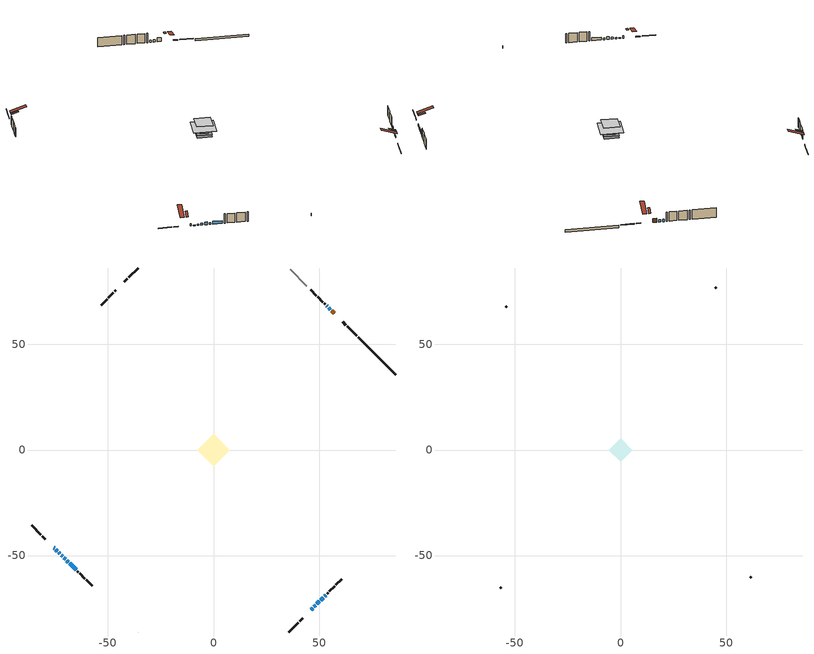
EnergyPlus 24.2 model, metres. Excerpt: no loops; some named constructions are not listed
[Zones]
conditioned space
 floor outside (Floor1 construction): -2.68,0 0,2.68 2.68,0 0,-2.68 z0.59
 floor adiabatic (Floor3 construction): -5.07,0 0,5.07 5.07,0 0,-5.07 z0.59
 floor adiabatic (AdiabaticFloorConstruction): -7.63,0 0,7.63 7.63,0 0,-7.63 z3.03
 floor foundation (Slab1 construction): -5.07,0 0,5.07 5.07,0 0,-5.07 z-0.61
 wall outside (RimJoist1 construction): 35.7,-86.19 40.19,-81.71 / -86.19,-35.7 -81.71,-40.19 / -35.7,86.19 -40.19,81.71 / 67.86,54.03 63.38,58.52 z0.59:0.89
 wall outside (RimJoist2 construction): 40.84,-81.05 42.29,-79.6 / -81.05,-40.84 -79.6,-42.29 / -40.84,81.05 -42.29,79.6 / 62.72,59.17 61.27,60.62 z0.59:0.89
 wall outside (AdiabaticWallConstruction 1): 57.25,64.65 56.04,65.85 z0.59:2.62
 wall outside (AdiabaticWallConstruction): -75.58,-46.32 -75.3,-46.6 / -35.7,-86.19 -35.55,-86.19 z0.59:1.81; -74.64,-47.25 -74.03,-47.86 z0.59:0.9; -73.38,-48.52 -72.76,-49.13 z0.59:1.2; -72.11,-49.79 -71.5,-50.4 z0.59:1.51; 55.39,66.51 54.58,67.32 / 53.92,67.97 53.53,68.37 / 46.32,-75.58 46.91,-74.99 z0.59:1.73; 47.57,-74.33 48.36,-73.54 z0.59:1.25; 49.01,-72.88 50.2,-71.7 / -70.84,-51.05 -70.09,-51.81 / -68.16,-53.73 -65.11,-56.78 z0.59:2.01; -69.43,-52.46 -68.82,-53.08 z0.59:1.43; 50.85,-71.04 51.91,-69.98 z0.59:2.57; 52.57,-69.33 53.2,-68.69 z0.59:1.71
 wall outside (Wall1 construction): 53.86,-68.04 54.24,-67.65 / -64.46,-57.44 -64.07,-57.82 / -46.32,75.58 -46.7,75.19 / 52.87,69.02 52.49,69.41 z0.59:5.47
 wall outside (Wall2 construction): 54.9,-67 57.32,-64.57 / -63.41,-58.48 -60.99,-60.9 / -47.36,74.54 -49.78,72.12 / 51.83,70.07 49.41,72.49 z0.59:5.47
 wall outside (Wall3 construction): 57.98,-63.92 60.78,-61.12 / -60.34,-61.56 -57.53,-64.36 / -50.44,71.46 -53.24,68.66 / 48.75,73.14 45.95,75.95 z0.59:5.47
 wall foundation (FoundationWall1 construction): 86.19,35.7 68.52,53.38 z-0.61:0.59
 wall adiabatic (Wall5 construction): 44.26,77.63 36.36,85.54 z0.59:5.47
 window (WindowConstruction 13): -75.58,-46.32 -75.3,-46.6 z0.59:1.81
 window (WindowConstruction 3): -74.64,-47.25 -74.03,-47.86 z0.59:0.89
 window (WindowConstruction 4): -73.38,-48.52 -72.77,-49.13 z0.59:1.2
 window (WindowConstruction 5): -72.11,-49.79 -71.5,-50.4 z0.59:1.5
 window (WindowConstruction 6): 55.39,66.51 54.58,67.32 z0.59:1.73
 window (WindowConstruction 7): 53.92,67.97 53.53,68.37 z0.59:1.73
 window (WindowConstruction 8): 46.32,-75.58 46.91,-74.99 z0.59:1.73
 window (WindowConstruction 9): 47.57,-74.33 48.35,-73.54 z0.59:1.25
 window (WindowConstruction 10): 49.01,-72.88 50.2,-71.7 z0.59:2.01
 window (WindowConstruction 14): -35.7,-86.19 -35.55,-86.19 z0.59:1.81
 window (WindowConstruction 11): -70.84,-51.05 -70.09,-51.81 z0.59:2.01
 window (WindowConstruction 12): -69.43,-52.46 -68.82,-53.07 z0.59:1.43
 window (WindowConstruction): 50.85,-71.04 51.91,-69.98 z0.59:2.57
 window (WindowConstruction 1): 52.57,-69.32 53.2,-68.69 z0.59:1.71
 window (WindowConstruction 2): -68.16,-53.73 -65.11,-56.78 z0.59:2.01
 door (Door): 57.25,64.65 56.04,65.85 z0.59:2.62
 ceiling adiabatic (AdiabaticFloorConstruction): 0,-7.63 7.63,0 0,7.63 -7.63,0 z3.03
 roof outside (Roof2 construction): 45.66,-76.24,5.47 43.2,-73.77,6.63 42.55,-74.42,6.63 45.01,-76.88,5.47; -76.24,-45.66,5.47 -73.77,-43.2,6.63 -74.42,-42.55,6.63 -76.88,-45.01,5.47; -45.66,76.24,5.47 -43.2,73.77,6.63 -42.55,74.42,6.63 -45.01,76.88,5.47; 57.91,63.99,5.47 55.44,61.53,6.63 56.09,60.88,6.63 58.55,63.34,5.47
attic - vented
 floor to conditioned space (Floor2 construction Reversed): -5.47,0 0,5.47 5.47,0 0,-5.47 z5.47
 wall outside (Wall4 construction): 61.44,-60.46 61.81,-60.09 / -56.88,-65.02 -56.51,-65.39 / -53.9,68 -54.27,67.63 / 45.29,76.6 44.92,76.97 z0.59:5.47
 roof outside (Roof1 construction): 44.35,-77.54,5.47 39.03,-72.22,7.98 37.63,-73.62,7.98 42.95,-78.94,5.47; -77.54,-44.35,5.47 -72.22,-39.03,7.98 -73.62,-37.63,7.98 -78.94,-42.95,5.47; -44.35,77.54,5.47 -39.03,72.22,7.98 -37.63,73.62,7.98 -42.95,78.94,5.47; 59.21,62.68,5.47 53.89,57.36,7.98 55.29,55.96,7.98 60.61,61.28,5.47
[Material] Roughness=Rough; Thermal Absorptance=0.9
Name | Thickness {m} | Conductivity {W/m-K} | Density {kg/m3} | Specific Heat {J/kg-K} | Solar Absorptance | Visible Absorptance
ceiling loosefill ins | 0.169333 | 0.0480833 | 16.02 | 1046.75 | 0.7 | 0.7
ceiling stud and cavity | 0.1397 | 0.177091 | 65.682 | 1177.47 | 0.7 | 0.7
gypsum board | 0.0127 | 0.160291 | 801 | 837.4 | 0.6 | 0.6
[Construction]
Floor2 construction: ceiling loosefill ins, ceiling stud and cavity, gypsum board
[EnergyManagementSystem:OutputVariable] Type of Data in Variable=Summed; Update Frequency=ZoneTimestep
Name | EMS Variable | EMS Program or Subroutine | Units
loads_htg_tot_peakload_outvar; loads_htg_tot_annual_outvar; Energy Management System Output Variable 1; Energy Management System Output Variable 45 | loads_htg_tot | total_loads_program | J
loads_clg_tot_peakload_outvar; loads_clg_tot_annual_outvar; Energy Management System Output Variable 2; Energy Management System Output Variable 46 | loads_clg_tot | total_loads_program | J
htg_unmet_hours_annual_outvar; Energy Management System Output Variable 3 | htg_unmet_hours | unmet_hours_program | hr
clg_unmet_hours_annual_outvar; Energy Management System Output Variable 4 | clg_unmet_hours | unmet_hours_program | hr
loads_htg_roofs_annual_outvar; Energy Management System Output Variable 5 | loads_htg_roofs | component_loads_program | J
loads_htg_ceilings_annual_outvar; Energy Management System Output Variable 6 | loads_htg_ceilings | component_loads_program | J
loads_htg_walls_annual_outvar; Energy Management System Output Variable 7 | loads_htg_walls | component_loads_program | J
loads_htg_rim_joists_annual_outvar; Energy Management System Output Variable 8 | loads_htg_rim_joists | component_loads_program | J
loads_htg_foundation_walls_annual_outvar; Energy Management System Output Variable 9 | loads_htg_foundation_walls | component_loads_program | J
loads_htg_doors_annual_outvar; Energy Management System Output Variable 10 | loads_htg_doors | component_loads_program | J
loads_htg_windows_conduction_annual_outvar; Energy Management System Output Variable 11 | loads_htg_windows_conduction | component_loads_program | J
loads_htg_windows_solar_annual_outvar; Energy Management System Output Variable 12 | loads_htg_windows_solar | component_loads_program | J
loads_htg_skylights_conduction_annual_outvar; Energy Management System Output Variable 13 | loads_htg_skylights_conduction | component_loads_program | J
loads_htg_skylights_solar_annual_outvar; Energy Management System Output Variable 14 | loads_htg_skylights_solar | component_loads_program | J
loads_htg_floors_annual_outvar; Energy Management System Output Variable 15 | loads_htg_floors | component_loads_program | J
loads_htg_slabs_annual_outvar; Energy Management System Output Variable 16 | loads_htg_slabs | component_loads_program | J
loads_htg_internal_mass_annual_outvar; Energy Management System Output Variable 17 | loads_htg_internal_mass | component_loads_program | J
loads_htg_infil_annual_outvar; Energy Management System Output Variable 18 | loads_htg_infil | component_loads_program | J
loads_htg_natvent_annual_outvar; Energy Management System Output Variable 19 | loads_htg_natvent | component_loads_program | J
loads_htg_mechvent_annual_outvar; Energy Management System Output Variable 20 | loads_htg_mechvent | component_loads_program | J
loads_htg_whf_annual_outvar; Energy Management System Output Variable 21 | loads_htg_whf | component_loads_program | J
loads_htg_ducts_annual_outvar; Energy Management System Output Variable 22 | loads_htg_ducts | component_loads_program | J
loads_htg_intgains_annual_outvar; Energy Management System Output Variable 23 | loads_htg_intgains | component_loads_program | J
loads_htg_lighting_annual_outvar; Energy Management System Output Variable 24 | loads_htg_lighting | component_loads_program | J
loads_clg_roofs_annual_outvar; Energy Management System Output Variable 25 | loads_clg_roofs | component_loads_program | J
loads_clg_ceilings_annual_outvar; Energy Management System Output Variable 26 | loads_clg_ceilings | component_loads_program | J
loads_clg_walls_annual_outvar; Energy Management System Output Variable 27 | loads_clg_walls | component_loads_program | J
loads_clg_rim_joists_annual_outvar; Energy Management System Output Variable 28 | loads_clg_rim_joists | component_loads_program | J
loads_clg_foundation_walls_annual_outvar; Energy Management System Output Variable 29 | loads_clg_foundation_walls | component_loads_program | J
loads_clg_doors_annual_outvar; Energy Management System Output Variable 30 | loads_clg_doors | component_loads_program | J
loads_clg_windows_conduction_annual_outvar; Energy Management System Output Variable 31 | loads_clg_windows_conduction | component_loads_program | J
loads_clg_windows_solar_annual_outvar; Energy Management System Output Variable 32 | loads_clg_windows_solar | component_loads_program | J
loads_clg_skylights_conduction_annual_outvar; Energy Management System Output Variable 33 | loads_clg_skylights_conduction | component_loads_program | J
loads_clg_skylights_solar_annual_outvar; Energy Management System Output Variable 34 | loads_clg_skylights_solar | component_loads_program | J
loads_clg_floors_annual_outvar; Energy Management System Output Variable 35 | loads_clg_floors | component_loads_program | J
loads_clg_slabs_annual_outvar; Energy Management System Output Variable 36 | loads_clg_slabs | component_loads_program | J
loads_clg_internal_mass_annual_outvar; Energy Management System Output Variable 37 | loads_clg_internal_mass | component_loads_program | J
loads_clg_infil_annual_outvar; Energy Management System Output Variable 38 | loads_clg_infil | component_loads_program | J
loads_clg_natvent_annual_outvar; Energy Management System Output Variable 39 | loads_clg_natvent | component_loads_program | J
loads_clg_mechvent_annual_outvar; Energy Management System Output Variable 40 | loads_clg_mechvent | component_loads_program | J
loads_clg_whf_annual_outvar; Energy Management System Output Variable 41 | loads_clg_whf | component_loads_program | J
loads_clg_ducts_annual_outvar; Energy Management System Output Variable 42 | loads_clg_ducts | component_loads_program | J
loads_clg_intgains_annual_outvar; Energy Management System Output Variable 43 | loads_clg_intgains | component_loads_program | J
loads_clg_lighting_annual_outvar; Energy Management System Output Variable 44 | loads_clg_lighting | component_loads_program | J
[Schedule:Day:Interval]
interior lighting schedule day: No, 01:00, 0.108182, 04:00, 0.0901515, 05:00, 0.0991667, 06:00, 0.162273, 07:00, 0.270455, 08:00, 0.342576, 10:00, 0.369621, 11:00, 0.351591, 12:00, 0.333561, 13:00, 0.324545, 14:00, 0.31553, 15:00, 0.333561, 16:00, 0.369621, 17:00, 0.450758, 18:00, 0.585985, 19:00, 0.775303, 20:00, 0.955606, 21:00, 0.991667, 22:00, 0.712197, 23:00, 0.360606, 24:00, 0.162273
interior lighting schedule day 1: No, 01:00, 0.100909, 04:00, 0.0840909, 05:00, 0.0925, 06:00, 0.151364, 07:00, 0.252273, 08:00, 0.319545, 10:00, 0.344773, 11:00, 0.327955, 12:00, 0.311136, 13:00, 0.302727, 14:00, 0.294318, 15:00, 0.311136, 16:00, 0.344773, 17:00, 0.420455, 18:00, 0.546591, 19:00, 0.723182, 20:00, 0.891364, 21:00, 0.925, 22:00, 0.664318, 23:00, 0.336364, 24:00, 0.151364
interior lighting schedule day 2: No, 01:00, 0.0927273, 04:00, 0.0772727, 05:00, 0.085, 06:00, 0.139091, 07:00, 0.231818, 08:00, 0.293636, 10:00, 0.316818, 11:00, 0.301364, 12:00, 0.285909, 13:00, 0.278182, 14:00, 0.270455, 15:00, 0.285909, 16:00, 0.316818, 17:00, 0.386364, 18:00, 0.502273, 19:00, 0.664545, 20:00, 0.819091, 21:00, 0.85, 22:00, 0.610455, 23:00, 0.309091, 24:00, 0.139091
interior lighting schedule day 3: No, 01:00, 0.0845455, 04:00, 0.0704545, 05:00, 0.0775, 06:00, 0.126818, 07:00, 0.211364, 08:00, 0.267727, 10:00, 0.288864, 11:00, 0.274773, 12:00, 0.260682, 13:00, 0.253636, 14:00, 0.246591, 15:00, 0.260682, 16:00, 0.288864, 17:00, 0.352273, 18:00, 0.457955, 19:00, 0.605909, 20:00, 0.746818, 21:00, 0.775, 22:00, 0.556591, 23:00, 0.281818, 24:00, 0.126818
interior lighting schedule day 4: No, 01:00, 0.0763636, 04:00, 0.0636364, 05:00, 0.07, 06:00, 0.114545, 07:00, 0.190909, 08:00, 0.241818, 10:00, 0.260909, 11:00, 0.248182, 12:00, 0.235455, 13:00, 0.229091, 14:00, 0.222727, 15:00, 0.235455, 16:00, 0.260909, 17:00, 0.318182, 18:00, 0.413636, 19:00, 0.547273, 20:00, 0.674545, 21:00, 0.7, 22:00, 0.502727, 23:00, 0.254545, 24:00, 0.114545
interior lighting schedule day 5: No, 01:00, 0.0727273, 04:00, 0.0606061, 05:00, 0.0666667, 06:00, 0.109091, 07:00, 0.181818, 08:00, 0.230303, 10:00, 0.248485, 11:00, 0.236364, 12:00, 0.224242, 13:00, 0.218182, 14:00, 0.212121, 15:00, 0.224242, 16:00, 0.248485, 17:00, 0.30303, 18:00, 0.393939, 19:00, 0.521212, 20:00, 0.642424, 21:00, 0.666667, 22:00, 0.478788, 23:00, 0.242424, 24:00, 0.109091
interior lighting schedule day 6: No, 01:00, 0.0745455, 04:00, 0.0621212, 05:00, 0.0683333, 06:00, 0.111818, 07:00, 0.186364, 08:00, 0.236061, 10:00, 0.254697, 11:00, 0.242273, 12:00, 0.229848, 13:00, 0.223636, 14:00, 0.217424, 15:00, 0.229848, 16:00, 0.254697, 17:00, 0.310606, 18:00, 0.403788, 19:00, 0.534242, 20:00, 0.658485, 21:00, 0.683333, 22:00, 0.490758, 23:00, 0.248485, 24:00, 0.111818
interior lighting schedule day 7: No, 01:00, 0.08, 04:00, 0.0666667, 05:00, 0.0733333, 06:00, 0.12, 07:00, 0.2, 08:00, 0.253333, 10:00, 0.273333, 11:00, 0.26, 12:00, 0.246667, 13:00, 0.24, 14:00, 0.233333, 15:00, 0.246667, 16:00, 0.273333, 17:00, 0.333333, 18:00, 0.433333, 19:00, 0.573333, 20:00, 0.706667, 21:00, 0.733333, 22:00, 0.526667, 23:00, 0.266667, 24:00, 0.12
interior lighting schedule day 8: No, 01:00, 0.0890909, 04:00, 0.0742424, 05:00, 0.0816667, 06:00, 0.133636, 07:00, 0.222727, 08:00, 0.282121, 10:00, 0.304394, 11:00, 0.289545, 12:00, 0.274697, 13:00, 0.267273, 14:00, 0.259848, 15:00, 0.274697, 16:00, 0.304394, 17:00, 0.371212, 18:00, 0.482576, 19:00, 0.638485, 20:00, 0.78697, 21:00, 0.816667, 22:00, 0.586515, 23:00, 0.29697, 24:00, 0.133636
interior lighting schedule day 9: No, 01:00, 0.0972727, 04:00, 0.0810606, 05:00, 0.0891667, 06:00, 0.145909, 07:00, 0.243182, 08:00, 0.30803, 10:00, 0.332348, 11:00, 0.316136, 12:00, 0.299924, 13:00, 0.291818, 14:00, 0.283712, 15:00, 0.299924, 16:00, 0.332348, 17:00, 0.405303, 18:00, 0.526894, 19:00, 0.697121, 20:00, 0.859242, 21:00, 0.891667, 22:00, 0.640379, 23:00, 0.324242, 24:00, 0.145909
interior lighting schedule day 10: No, 01:00, 0.105455, 04:00, 0.0878788, 05:00, 0.0966667, 06:00, 0.158182, 07:00, 0.263636, 08:00, 0.333939, 10:00, 0.360303, 11:00, 0.342727, 12:00, 0.325152, 13:00, 0.316364, 14:00, 0.307576, 15:00, 0.325152, 16:00, 0.360303, 17:00, 0.439394, 18:00, 0.571212, 19:00, 0.755758, 20:00, 0.931515, 21:00, 0.966667, 22:00, 0.694242, 23:00, 0.351515, 24:00, 0.158182
interior lighting schedule day 11: No, 01:00, 0.109091, 04:00, 0.0909091, 05:00, 0.1, 06:00, 0.163636, 07:00, 0.272727, 08:00, 0.345455, 10:00, 0.372727, 11:00, 0.354545, 12:00, 0.336364, 13:00, 0.327273, 14:00, 0.318182, 15:00, 0.336364, 16:00, 0.372727, 17:00, 0.454545, 18:00, 0.590909, 19:00, 0.781818, 20:00, 0.963636, 21:00, 1, 22:00, 0.718182, 23:00, 0.363636, 24:00, 0.163636
interior lighting schedule default day; occupants schedule default day; clothes dryer schedule default day; cooking range schedule default day; mech vent bath fan 0 schedule default day; mech vent bath fan 1 schedule default day; misc plug loads schedule default day; general water use schedule default day; heating setpoint default day; cooling setpoint default day; clothes dryer exhaust 0 schedule default day; cooling season schedule day; cooling season schedule day 2; cooling season schedule default day; exterior lighting schedule default day; natural vent schedule default day: No, 24:00, 0
occupants schedule day: No, 05:00, 0.426829, 06:00, 0.719512, 07:00, 1, 08:00, 0.670732, 09:00, 0.329268, 14:00, 0.170732, 15:00, 0.231707, 16:00, 0.329268, 17:00, 0.5, 18:00, 0.670732, 19:00, 0.829268, 21:00, 1, 22:00, 0.853659, 23:00, 0.646341, 24:00, 0.426829
clothes dryer schedule day; clothes dryer exhaust 0 schedule day: No, 01:00, 0.123457, 02:00, 0.0740741, 03:00, 0.0493827, 04:00, 0.0246914, 05:00, 0.0493827, 06:00, 0.0740741, 07:00, 0.197531, 08:00, 0.395062, 09:00, 0.592593, 10:00, 0.839506, 11:00, 0.962963, 12:00, 1, 13:00, 0.91358, 14:00, 0.82716, 15:00, 0.716049, 16:00, 0.753086, 17:00, 0.679012, 18:00, 0.666667, 20:00, 0.62963, 21:00, 0.641975, 22:00, 0.666667, 23:00, 0.54321, 24:00, 0.296296
cooking range schedule day: No, 05:00, 0.0597015, 06:00, 0.11194, 07:00, 0.171642, 08:00, 0.291045, 11:00, 0.343284, 12:00, 0.402985, 13:00, 0.462687, 14:00, 0.343284, 15:00, 0.291045, 16:00, 0.402985, 17:00, 0.567164, 18:00, 1, 19:00, 0.850746, 20:00, 0.432836, 21:00, 0.291045, 22:00, 0.231343, 23:00, 0.171642, 24:00, 0.11194
mech vent bath fan 0 schedule day; mech vent bath fan 1 schedule day: No, 07:00, 0, 08:00, 1, 09:00, 0.2, 24:00, 0
misc plug loads schedule day: No, 06:00, 0.705882, 07:00, 0.745098, 08:00, 0.803922, 15:00, 0.823529, 16:00, 0.862745, 17:00, 0.921569, 18:00, 0.980392, 19:00, 1, 20:00, 0.980392, 21:00, 0.941176, 22:00, 0.862745, 23:00, 0.784314, 24:00, 0.72549
general water use schedule day: No, 01:00, 0.315068, 03:00, 0.287671, 04:00, 0.342466, 05:00, 0.369863, 06:00, 0.520548, 07:00, 0.60274, 08:00, 0.534247, 10:00, 0.506849, 11:00, 0.465753, 14:00, 0.479452, 15:00, 0.534247, 16:00, 0.589041, 17:00, 0.69863, 18:00, 0.876712, 19:00, 0.890411, 20:00, 0.986301, 21:00, 1, 22:00, 0.863014, 23:00, 0.616438, 24:00, 0.465753
heating setpoint day: No, 07:00, 18, 23:00, 21, 24:00, 18
cooling setpoint day: No, 24:00, 25
cooling season schedule day 1: No, 24:00, 1
exterior lighting schedule day: No, 01:00, 0.566667, 03:00, 0.524167, 05:00, 0.495833, 06:00, 0.5525, 07:00, 0.623333, 08:00, 0.580833, 09:00, 0.439167, 10:00, 0.354167, 12:00, 0.34, 13:00, 0.354167, 14:00, 0.396667, 15:00, 0.425, 16:00, 0.495833, 17:00, 0.623333, 18:00, 0.793333, 19:00, 0.906667, 20:00, 0.963333, 21:00, 0.991667, 22:00, 0.920833, 23:00, 0.793333, 24:00, 0.665833
exterior lighting schedule day 1: No, 01:00, 0.528571, 03:00, 0.488929, 05:00, 0.4625, 06:00, 0.515357, 07:00, 0.581429, 08:00, 0.541786, 09:00, 0.409643, 10:00, 0.330357, 12:00, 0.317143, 13:00, 0.330357, 14:00, 0.37, 15:00, 0.396429, 16:00, 0.4625, 17:00, 0.581429, 18:00, 0.74, 19:00, 0.845714, 20:00, 0.898571, 21:00, 0.925, 22:00, 0.858929, 23:00, 0.74, 24:00, 0.621071
exterior lighting schedule day 10: No, 01:00, 0.552381, 03:00, 0.510952, 05:00, 0.483333, 06:00, 0.538571, 07:00, 0.607619, 08:00, 0.56619, 09:00, 0.428095, 10:00, 0.345238, 12:00, 0.331429, 13:00, 0.345238, 14:00, 0.386667, 15:00, 0.414286, 16:00, 0.483333, 17:00, 0.607619, 18:00, 0.773333, 19:00, 0.88381, 20:00, 0.939048, 21:00, 0.966667, 22:00, 0.897619, 23:00, 0.773333, 24:00, 0.649048
exterior lighting schedule day 11: No, 01:00, 0.571429, 03:00, 0.528571, 05:00, 0.5, 06:00, 0.557143, 07:00, 0.628571, 08:00, 0.585714, 09:00, 0.442857, 10:00, 0.357143, 12:00, 0.342857, 13:00, 0.357143, 14:00, 0.4, 15:00, 0.428571, 16:00, 0.5, 17:00, 0.628571, 18:00, 0.8, 19:00, 0.914286, 20:00, 0.971429, 21:00, 1, 22:00, 0.928571, 23:00, 0.8, 24:00, 0.671429
exterior lighting schedule day 2: No, 01:00, 0.485714, 03:00, 0.449286, 05:00, 0.425, 06:00, 0.473571, 07:00, 0.534286, 08:00, 0.497857, 09:00, 0.376429, 10:00, 0.303571, 12:00, 0.291429, 13:00, 0.303571, 14:00, 0.34, 15:00, 0.364286, 16:00, 0.425, 17:00, 0.534286, 18:00, 0.68, 19:00, 0.777143, 20:00, 0.825714, 21:00, 0.85, 22:00, 0.789286, 23:00, 0.68, 24:00, 0.570714
exterior lighting schedule day 3: No, 01:00, 0.442857, 03:00, 0.409643, 05:00, 0.3875, 06:00, 0.431786, 07:00, 0.487143, 08:00, 0.453929, 09:00, 0.343214, 10:00, 0.276786, 12:00, 0.265714, 13:00, 0.276786, 14:00, 0.31, 15:00, 0.332143, 16:00, 0.3875, 17:00, 0.487143, 18:00, 0.62, 19:00, 0.708571, 20:00, 0.752857, 21:00, 0.775, 22:00, 0.719643, 23:00, 0.62, 24:00, 0.520357
exterior lighting schedule day 4: No, 01:00, 0.4, 03:00, 0.37, 05:00, 0.35, 06:00, 0.39, 07:00, 0.44, 08:00, 0.41, 09:00, 0.31, 10:00, 0.25, 12:00, 0.24, 13:00, 0.25, 14:00, 0.28, 15:00, 0.3, 16:00, 0.35, 17:00, 0.44, 18:00, 0.56, 19:00, 0.64, 20:00, 0.68, 21:00, 0.7, 22:00, 0.65, 23:00, 0.56, 24:00, 0.47
exterior lighting schedule day 5: No, 01:00, 0.380952, 03:00, 0.352381, 05:00, 0.333333, 06:00, 0.371429, 07:00, 0.419048, 08:00, 0.390476, 09:00, 0.295238, 10:00, 0.238095, 12:00, 0.228571, 13:00, 0.238095, 14:00, 0.266667, 15:00, 0.285714, 16:00, 0.333333, 17:00, 0.419048, 18:00, 0.533333, 19:00, 0.609524, 20:00, 0.647619, 21:00, 0.666667, 22:00, 0.619048, 23:00, 0.533333, 24:00, 0.447619
exterior lighting schedule day 6: No, 01:00, 0.390476, 03:00, 0.36119, 05:00, 0.341667, 06:00, 0.380714, 07:00, 0.429524, 08:00, 0.400238, 09:00, 0.302619, 10:00, 0.244048, 12:00, 0.234286, 13:00, 0.244048, 14:00, 0.273333, 15:00, 0.292857, 16:00, 0.341667, 17:00, 0.429524, 18:00, 0.546667, 19:00, 0.624762, 20:00, 0.66381, 21:00, 0.683333, 22:00, 0.634524, 23:00, 0.546667, 24:00, 0.45881
exterior lighting schedule day 7: No, 01:00, 0.419048, 03:00, 0.387619, 05:00, 0.366667, 06:00, 0.408571, 07:00, 0.460952, 08:00, 0.429524, 09:00, 0.324762, 10:00, 0.261905, 12:00, 0.251429, 13:00, 0.261905, 14:00, 0.293333, 15:00, 0.314286, 16:00, 0.366667, 17:00, 0.460952, 18:00, 0.586667, 19:00, 0.670476, 20:00, 0.712381, 21:00, 0.733333, 22:00, 0.680952, 23:00, 0.586667, 24:00, 0.492381
exterior lighting schedule day 8: No, 01:00, 0.466667, 03:00, 0.431667, 05:00, 0.408333, 06:00, 0.455, 07:00, 0.513333, 08:00, 0.478333, 09:00, 0.361667, 10:00, 0.291667, 12:00, 0.28, 13:00, 0.291667, 14:00, 0.326667, 15:00, 0.35, 16:00, 0.408333, 17:00, 0.513333, 18:00, 0.653333, 19:00, 0.746667, 20:00, 0.793333, 21:00, 0.816667, 22:00, 0.758333, 23:00, 0.653333, 24:00, 0.548333
exterior lighting schedule day 9: No, 01:00, 0.509524, 03:00, 0.47131, 05:00, 0.445833, 06:00, 0.496786, 07:00, 0.560476, 08:00, 0.522262, 09:00, 0.394881, 10:00, 0.318452, 12:00, 0.305714, 13:00, 0.318452, 14:00, 0.356667, 15:00, 0.382143, 16:00, 0.445833, 17:00, 0.560476, 18:00, 0.713333, 19:00, 0.815238, 20:00, 0.86619, 21:00, 0.891667, 22:00, 0.827976, 23:00, 0.713333, 24:00, 0.59869
[Schedule:Week:Daily]
heating setpoint Week Rule - Jan1-Dec31: heating setpoint day, heating setpoint day, heating setpoint day, heating setpoint day, heating setpoint day, heating setpoint day, heating setpoint day, heating setpoint default day, heating setpoint default day, heating setpoint default day, heating setpoint default day, heating setpoint default day
cooling setpoint Week Rule - Jan1-Dec31: cooling setpoint day, cooling setpoint day, cooling setpoint day, cooling setpoint day, cooling setpoint day, cooling setpoint day, cooling setpoint day, cooling setpoint default day, cooling setpoint default day, cooling setpoint default day, cooling setpoint default day, cooling setpoint default day
clothes dryer exhaust 0 schedule Week Rule - Jan1-Dec31: clothes dryer exhaust 0 schedule day, clothes dryer exhaust 0 schedule day, clothes dryer exhaust 0 schedule day, clothes dryer exhaust 0 schedule day, clothes dryer exhaust 0 schedule day, clothes dryer exhaust 0 schedule day, clothes dryer exhaust 0 schedule day, clothes dryer exhaust 0 schedule default day, clothes dryer exhaust 0 schedule default day, clothes dryer exhaust 0 schedule default day, clothes dryer exhaust 0 schedule default day, clothes dryer exhaust 0 schedule default day
cooling season schedule Week Rule - Jan1-May26: cooling season schedule day, cooling season schedule day, cooling season schedule day, cooling season schedule day, cooling season schedule day, cooling season schedule day, cooling season schedule day, cooling season schedule default day, cooling season schedule default day, cooling season schedule default day, cooling season schedule default day, cooling season schedule default day
cooling season schedule Week Rule - May27-Jun2: cooling season schedule day, cooling season schedule day, cooling season schedule day, cooling season schedule day, cooling season schedule day, cooling season schedule day 1, cooling season schedule day 1, cooling season schedule default day, cooling season schedule default day, cooling season schedule default day, cooling season schedule default day, cooling season schedule default day
cooling season schedule Week Rule - Jun3-Aug25: cooling season schedule day 1, cooling season schedule day 1, cooling season schedule day 1, cooling season schedule day 1, cooling season schedule day 1, cooling season schedule day 1, cooling season schedule day 1, cooling season schedule default day, cooling season schedule default day, cooling season schedule default day, cooling season schedule default day, cooling season schedule default day
cooling season schedule Week Rule - Aug26-Sep1: cooling season schedule day 1, cooling season schedule day 1, cooling season schedule day 1, cooling season schedule day 1, cooling season schedule day 1, cooling season schedule day 1, cooling season schedule day 2, cooling season schedule default day, cooling season schedule default day, cooling season schedule default day, cooling season schedule default day, cooling season schedule default day
cooling season schedule Week Rule - Sep2-Dec31: cooling season schedule day 2, cooling season schedule day 2, cooling season schedule day 2, cooling season schedule day 2, cooling season schedule day 2, cooling season schedule day 2, cooling season schedule day 2, cooling season schedule default day, cooling season schedule default day, cooling season schedule default day, cooling season schedule default day, cooling season schedule default day
exterior lighting schedule Week Rule - Apr29-May5: exterior lighting schedule day 3, exterior lighting schedule day 3, exterior lighting schedule day 4, exterior lighting schedule day 4, exterior lighting schedule day 4, exterior lighting schedule day 4, exterior lighting schedule day 4, exterior lighting schedule default day, exterior lighting schedule default day, exterior lighting schedule default day, exterior lighting schedule default day, exterior lighting schedule default day
exterior lighting schedule Week Rule - May6-May26: exterior lighting schedule day 4, exterior lighting schedule day 4, exterior lighting schedule day 4, exterior lighting schedule day 4, exterior lighting schedule day 4, exterior lighting schedule day 4, exterior lighting schedule day 4, exterior lighting schedule default day, exterior lighting schedule default day, exterior lighting schedule default day, exterior lighting schedule default day, exterior lighting schedule default day
exterior lighting schedule Week Rule - May27-Jun2: exterior lighting schedule day 4, exterior lighting schedule day 4, exterior lighting schedule day 4, exterior lighting schedule day 4, exterior lighting schedule day 4, exterior lighting schedule day 5, exterior lighting schedule day 5, exterior lighting schedule default day, exterior lighting schedule default day, exterior lighting schedule default day, exterior lighting schedule default day, exterior lighting schedule default day
exterior lighting schedule Week Rule - Jun3-Jun30: exterior lighting schedule day 5, exterior lighting schedule day 5, exterior lighting schedule day 5, exterior lighting schedule day 5, exterior lighting schedule day 5, exterior lighting schedule day 5, exterior lighting schedule day 5, exterior lighting schedule default day, exterior lighting schedule default day, exterior lighting schedule default day, exterior lighting schedule default day, exterior lighting schedule default day
exterior lighting schedule Week Rule - Jul1-Jul28: exterior lighting schedule day 6, exterior lighting schedule day 6, exterior lighting schedule day 6, exterior lighting schedule day 6, exterior lighting schedule day 6, exterior lighting schedule day 6, exterior lighting schedule day 6, exterior lighting schedule default day, exterior lighting schedule default day, exterior lighting schedule default day, exterior lighting schedule default day, exterior lighting schedule default day
exterior lighting schedule Week Rule - Jul29-Aug4: exterior lighting schedule day 6, exterior lighting schedule day 6, exterior lighting schedule day 6, exterior lighting schedule day 7, exterior lighting schedule day 7, exterior lighting schedule day 7, exterior lighting schedule day 7, exterior lighting schedule default day, exterior lighting schedule default day, exterior lighting schedule default day, exterior lighting schedule default day, exterior lighting schedule default day
exterior lighting schedule Week Rule - Aug5-Aug25: exterior lighting schedule day 7, exterior lighting schedule day 7, exterior lighting schedule day 7, exterior lighting schedule day 7, exterior lighting schedule day 7, exterior lighting schedule day 7, exterior lighting schedule day 7, exterior lighting schedule default day, exterior lighting schedule default day, exterior lighting schedule default day, exterior lighting schedule default day, exterior lighting schedule default day
exterior lighting schedule Week Rule - Aug26-Sep1: exterior lighting schedule day 7, exterior lighting schedule day 7, exterior lighting schedule day 7, exterior lighting schedule day 7, exterior lighting schedule day 7, exterior lighting schedule day 7, exterior lighting schedule day 8, exterior lighting schedule default day, exterior lighting schedule default day, exterior lighting schedule default day, exterior lighting schedule default day, exterior lighting schedule default day
exterior lighting schedule Week Rule - Sep2-Sep29: exterior lighting schedule day 8, exterior lighting schedule day 8, exterior lighting schedule day 8, exterior lighting schedule day 8, exterior lighting schedule day 8, exterior lighting schedule day 8, exterior lighting schedule day 8, exterior lighting schedule default day, exterior lighting schedule default day, exterior lighting schedule default day, exterior lighting schedule default day, exterior lighting schedule default day
exterior lighting schedule Week Rule - Sep30-Oct6: exterior lighting schedule day 8, exterior lighting schedule day 9, exterior lighting schedule day 9, exterior lighting schedule day 9, exterior lighting schedule day 9, exterior lighting schedule day 9, exterior lighting schedule day 9, exterior lighting schedule default day, exterior lighting schedule default day, exterior lighting schedule default day, exterior lighting schedule default day, exterior lighting schedule default day
exterior lighting schedule Week Rule - Oct7-Oct27: exterior lighting schedule day 9, exterior lighting schedule day 9, exterior lighting schedule day 9, exterior lighting schedule day 9, exterior lighting schedule day 9, exterior lighting schedule day 9, exterior lighting schedule day 9, exterior lighting schedule default day, exterior lighting schedule default day, exterior lighting schedule default day, exterior lighting schedule default day, exterior lighting schedule default day
exterior lighting schedule Week Rule - Oct28-Nov3: exterior lighting schedule day 9, exterior lighting schedule day 9, exterior lighting schedule day 9, exterior lighting schedule day 9, exterior lighting schedule day 10, exterior lighting schedule day 10, exterior lighting schedule day 10, exterior lighting schedule default day, exterior lighting schedule default day, exterior lighting schedule default day, exterior lighting schedule default day, exterior lighting schedule default day
exterior lighting schedule Week Rule - Nov4-Nov24: exterior lighting schedule day 10, exterior lighting schedule day 10, exterior lighting schedule day 10, exterior lighting schedule day 10, exterior lighting schedule day 10, exterior lighting schedule day 10, exterior lighting schedule day 10, exterior lighting schedule default day, exterior lighting schedule default day, exterior lighting schedule default day, exterior lighting schedule default day, exterior lighting schedule default day
exterior lighting schedule Week Rule - Nov25-Dec1: exterior lighting schedule day 10, exterior lighting schedule day 10, exterior lighting schedule day 10, exterior lighting schedule day 10, exterior lighting schedule day 10, exterior lighting schedule day 10, exterior lighting schedule day 11, exterior lighting schedule default day, exterior lighting schedule default day, exterior lighting schedule default day, exterior lighting schedule default day, exterior lighting schedule default day
exterior lighting schedule Week Rule - Dec2-Dec31: exterior lighting schedule day 11, exterior lighting schedule day 11, exterior lighting schedule day 11, exterior lighting schedule day 11, exterior lighting schedule day 11, exterior lighting schedule day 11, exterior lighting schedule day 11, exterior lighting schedule default day, exterior lighting schedule default day, exterior lighting schedule default day, exterior lighting schedule default day, exterior lighting schedule default day
natural vent schedule Week Rule - Jan1-Dec31: natural vent schedule default day, natural vent schedule default day, natural vent schedule default day, natural vent schedule default day, natural vent schedule default day, natural vent schedule default day, natural vent schedule default day, natural vent schedule default day, natural vent schedule default day, natural vent schedule default day, natural vent schedule default day, natural vent schedule default day
[Schedule:Year]
heating setpoint: heating setpoint Week Rule - Jan1-Dec31, 1, 1, 12, 31
cooling setpoint: cooling setpoint Week Rule - Jan1-Dec31, 1, 1, 12, 31
clothes dryer exhaust 0 schedule: clothes dryer exhaust 0 schedule Week Rule - Jan1-Dec31, 1, 1, 12, 31
cooling season schedule: cooling season schedule Week Rule - Jan1-May26, 1, 1, 5, 26, cooling season schedule Week Rule - May27-Jun2, 5, 27, 6, 2, cooling season schedule Week Rule - Jun3-Aug25, 6, 3, 8, 25, cooling season schedule Week Rule - Aug26-Sep1, 8, 26, 9, 1, cooling season schedule Week Rule - Sep2-Dec31, 9, 2, 12, 31
natural vent schedule: natural vent schedule Week Rule - Jan1-Dec31, 1, 1, 12, 31
